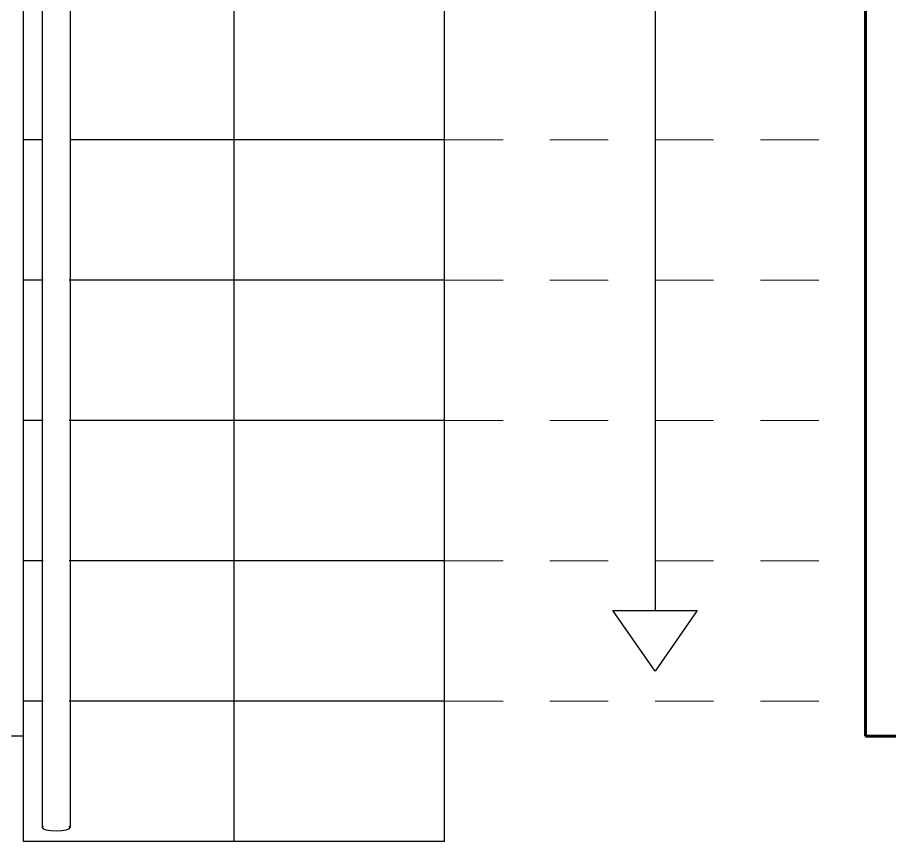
# Model space of a CAD drawing. Header units: metres. Extents: x 244.4 to 340.3, y -4.1 to 64.3.
# Drawn here: x 305.668 to 307.532, y 49.917 to 51.678 of the extents above; entities that cross this region are included whole.
import ezdxf

# ---------------------------------------------------------------- set-up
doc = ezdxf.new("R2010")
doc.units = ezdxf.units.M
doc.linetypes.add('HIDDEN2', pattern=[0.1875, 0.125, -0.0625])
doc.layers.add('A-WALL', color=6, linetype='Continuous', lineweight=60)
doc.layers.add('inne_gulv', color=7, linetype='Continuous', lineweight=15)
doc.layers.add('Edges', color=7, linetype='Continuous')

msp = doc.modelspace()

# ---------------------------------------------------------------- linework, layer by layer
at = {"layer": 'A-WALL'}
for p in [(307.4812, 53.2471), (307.7186, 50.1423)]:
    msp.add_line(p, (307.4812, 50.1423), dxfattribs=at)
at = {"layer": 'Edges'}
for p, q in [((305.6812, 49.9171), (305.6812, 53.2471)), ((305.7212, 53.2471), (305.7212, 49.9471)), ((305.7812, 53.2471), (305.7812, 49.9471)), ((306.5812, 49.9171), (306.5812, 52.3471)), ((305.7212, 51.4171), (305.6812, 51.4171)), ((306.5812, 51.4171), (305.7812, 51.4171)), ((305.7235, 51.1171), (305.6812, 51.1171)), ((306.5812, 51.1171), (305.7789, 51.1171)), ((305.7235, 50.8171), (305.6812, 50.8171)), ((306.5812, 50.8171), (305.7789, 50.8171)), ((305.7235, 50.5171), (305.6812, 50.5171)), ((306.5812, 50.5171), (305.7789, 50.5171)), ((305.7235, 50.2171), (305.6812, 50.2171)), ((306.5812, 50.2171), (305.7789, 50.2171)), ((305.6812, 50.1423), (305.6554, 50.1423)), ((305.7235, 49.9498), (305.7212, 49.9471)), ((305.7212, 49.9471), (305.7235, 49.9443)), ((305.7235, 49.9443), (305.73, 49.942)), ((305.73, 49.942), (305.7397, 49.9404)), ((305.7397, 49.9404), (305.7512, 49.9399)), ((305.7512, 49.9399), (305.7627, 49.9404)), ((305.7627, 49.9404), (305.7724, 49.942)), ((305.7724, 49.942), (305.7789, 49.9443)), ((305.7812, 49.9471), (305.7789, 49.9498)), ((305.7789, 49.9443), (305.7812, 49.9471)), ((306.5812, 49.9171), (305.6812, 49.9171))]:
    msp.add_line(p, q, dxfattribs=at)
msp.add_lwpolyline([(306.1312, 49.9171), (306.1312, 52.8215), (307.0312, 52.8215), (307.0312, 50.4109)], dxfattribs=at)
msp.add_lwpolyline([(307.1215, 50.4109), (307.0312, 50.2815), (306.9409, 50.4109)], close=True, dxfattribs=at)
at = {"layer": 'inne_gulv', "linetype": 'HIDDEN2'}
for p, q in [((306.5812, 51.4171), (307.4812, 51.4171)), ((306.5812, 51.1171), (307.4812, 51.1171)), ((306.5812, 50.8171), (307.4812, 50.8171)), ((306.5812, 50.5171), (307.4812, 50.5171)), ((306.5812, 50.2171), (307.4812, 50.2171))]:
    msp.add_line(p, q, dxfattribs=at)

doc.saveas('drawing.dxf')
